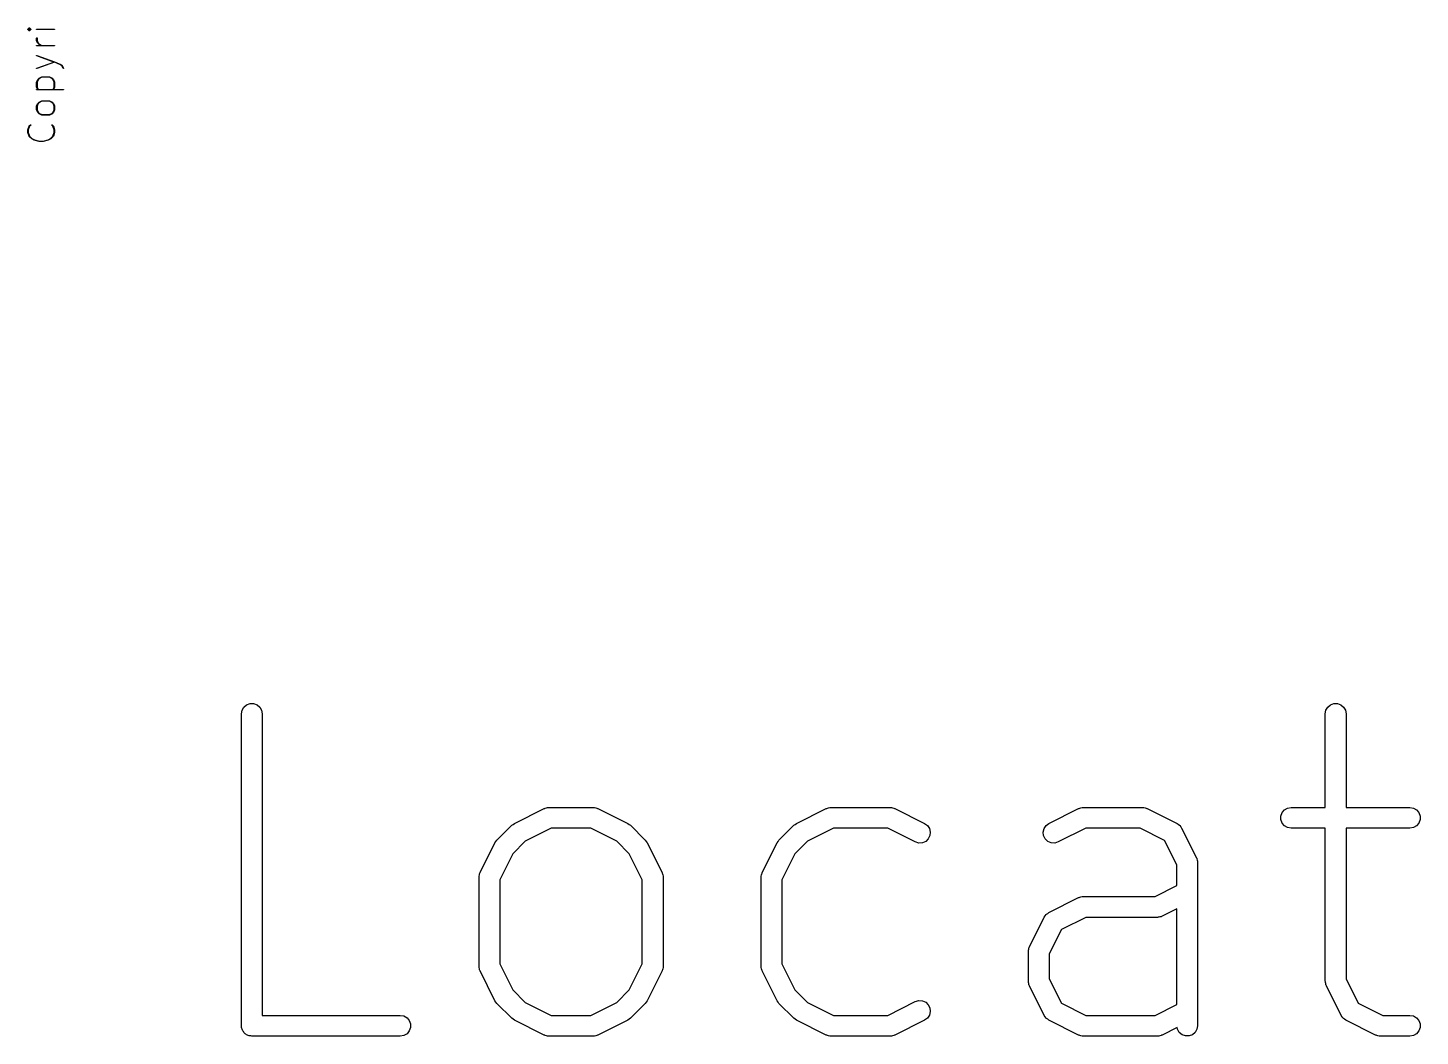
# Model space of a CAD drawing. Extents: x -0.1 to 56.4, y -14.9 to 17.1.
# Drawn here: x 15.43 to 22.13, y -4.93 to -0.08 of the extents above; entities that cross this region are included whole.
import ezdxf

# ---------------------------------------------------------------- set-up
doc = ezdxf.new("R2010")
doc.units = 0
doc.header["$MEASUREMENT"] = 0
doc.layers.add('BLACK', color=7, linetype='CONTINUOUS')

msp = doc.modelspace()

# ---------------------------------------------------------------- linework, layer by layer
at = {"layer": 'Black'}
for p, q in [((15.4295, -0.085791), (15.4296, -0.085753)), ((15.4295, -0.085877), (15.4295, -0.085791)), ((15.4295, -0.085955), (15.4295, -0.085877)), ((15.4295, -0.085998), (15.4295, -0.085955)), ((15.4295, -0.08604), (15.4295, -0.085998)), ((15.4295, -0.086085), (15.4295, -0.08604)), ((15.4295, -0.086127), (15.4295, -0.086085)), ((15.4295, -0.086214), (15.4295, -0.086127)), ((15.4295, -0.086301), (15.4295, -0.086214)), ((15.4295, -0.086343), (15.4295, -0.086301)), ((15.4295, -0.086388), (15.4295, -0.086343)), ((15.4295, -0.08643), (15.4295, -0.086388)), ((15.4295, -0.086473), (15.4295, -0.08643)), ((15.4295, -0.086551), (15.4295, -0.086473)), ((15.4295, -0.086637), (15.4295, -0.086551)), ((15.4296, -0.086675), (15.4295, -0.086637)), ((15.4296, -0.085641), (15.4297, -0.085578)), ((15.4296, -0.085682), (15.4296, -0.085641)), ((15.4296, -0.085714), (15.4296, -0.085682)), ((15.4296, -0.085753), (15.4296, -0.085714)), ((15.4296, -0.086714), (15.4296, -0.086675)), ((15.4296, -0.086746), (15.4296, -0.086714)), ((15.4296, -0.086787), (15.4296, -0.086746)), ((15.4297, -0.08685), (15.4296, -0.086787)), ((15.4297, -0.085507), (15.4358, -0.079459)), ((15.4297, -0.085578), (15.4297, -0.085507)), ((15.4297, -0.086921), (15.4297, -0.08685)), ((15.4358, -0.092969), (15.4297, -0.086921)), ((15.4365, -0.08158), (15.4329, -0.085214)), ((15.4329, -0.085214), (15.4401, -0.085214)), ((15.4329, -0.087214), (15.4365, -0.090848)), ((15.4401, -0.087214), (15.4329, -0.087214)), ((15.4358, -0.079459), (15.4359, -0.07941)), ((15.4359, -0.093018), (15.4358, -0.092969)), ((15.4359, -0.079346), (15.436, -0.079308)), ((15.4359, -0.07941), (15.4359, -0.079346)), ((15.4359, -0.093082), (15.4359, -0.093018)), ((15.436, -0.09312), (15.4359, -0.093082)), ((15.436, -0.079308), (15.4361, -0.07926)), ((15.4361, -0.093168), (15.436, -0.09312)), ((15.4361, -0.07926), (15.4362, -0.079238)), ((15.4362, -0.09319), (15.4361, -0.093168)), ((15.4362, -0.0792), (15.4363, -0.079192)), ((15.4362, -0.079238), (15.4362, -0.0792)), ((15.4362, -0.093228), (15.4362, -0.09319)), ((15.4363, -0.093236), (15.4362, -0.093228)), ((15.4363, -0.079192), (15.4364, -0.07917)), ((15.4364, -0.093258), (15.4363, -0.093236)), ((15.4364, -0.07917), (15.4365, -0.079178)), ((15.4365, -0.09325), (15.4364, -0.093258)), ((15.4365, -0.079178), (15.4366, -0.07917)), ((15.4401, -0.085214), (15.4365, -0.08158)), ((15.4365, -0.090848), (15.4401, -0.087214)), ((15.4366, -0.093258), (15.4365, -0.09325)), ((15.4366, -0.07917), (15.4367, -0.079192)), ((15.4367, -0.093236), (15.4366, -0.093258)), ((15.4367, -0.079192), (15.4368, -0.0792)), ((15.4368, -0.093228), (15.4367, -0.093236)), ((15.4368, -0.0792), (15.4368, -0.079236)), ((15.4368, -0.079236), (15.4369, -0.079259)), ((15.4369, -0.093169), (15.4368, -0.093192)), ((15.4368, -0.093192), (15.4368, -0.093228)), ((15.4369, -0.079259), (15.437, -0.079312)), ((15.437, -0.093116), (15.4369, -0.093169)), ((15.437, -0.079312), (15.4371, -0.079347)), ((15.4371, -0.093081), (15.437, -0.093116)), ((15.4371, -0.079347), (15.4371, -0.079407)), ((15.4371, -0.079407), (15.4372, -0.079459)), ((15.4372, -0.092969), (15.4371, -0.093021)), ((15.4371, -0.093021), (15.4371, -0.093081)), ((15.4372, -0.079459), (15.4433, -0.085507)), ((15.4433, -0.086921), (15.4372, -0.092969)), ((15.4433, -0.085507), (15.4433, -0.085581)), ((15.4433, -0.085581), (15.4434, -0.085641)), ((15.4434, -0.086787), (15.4433, -0.086847)), ((15.4433, -0.086847), (15.4433, -0.086921)), ((15.4434, -0.085641), (15.4434, -0.085679)), ((15.4434, -0.085679), (15.4434, -0.085714)), ((15.4434, -0.085714), (15.4434, -0.085756)), ((15.4434, -0.085756), (15.4435, -0.085791)), ((15.4435, -0.086637), (15.4434, -0.086672)), ((15.4434, -0.086672), (15.4434, -0.086714)), ((15.4434, -0.086714), (15.4434, -0.086749)), ((15.4434, -0.086749), (15.4434, -0.086787)), ((15.4435, -0.085791), (15.4435, -0.085875)), ((15.4435, -0.085875), (15.4435, -0.085955)), ((15.4435, -0.085955), (15.4435, -0.085998)), ((15.4435, -0.085998), (15.4435, -0.08604)), ((15.4435, -0.08604), (15.4435, -0.086086)), ((15.4435, -0.086086), (15.4435, -0.086127)), ((15.4435, -0.086127), (15.4435, -0.086214)), ((15.4435, -0.086214), (15.4435, -0.086301)), ((15.4435, -0.086301), (15.4435, -0.086342)), ((15.4435, -0.086342), (15.4435, -0.086388)), ((15.4435, -0.086388), (15.4435, -0.08643)), ((15.4435, -0.08643), (15.4435, -0.086473)), ((15.4435, -0.086473), (15.4435, -0.086553)), ((15.4435, -0.086553), (15.4435, -0.086637)), ((15.4718, -0.08604), (15.4719, -0.085714)), ((15.4718, -0.086388), (15.4718, -0.08604)), ((15.4719, -0.086714), (15.4718, -0.086388)), ((15.4718, -0.128205), (15.472, -0.127904)), ((15.4718, -0.128547), (15.4718, -0.128205)), ((15.4718, -0.140642), (15.4718, -0.128547)), ((15.4719, -0.085714), (15.4721, -0.085448)), ((15.4721, -0.08698), (15.4719, -0.086714)), ((15.472, -0.127904), (15.4723, -0.127681)), ((15.4721, -0.085448), (15.4724, -0.085274)), ((15.4724, -0.087154), (15.4721, -0.08698)), ((15.4723, -0.127681), (15.4726, -0.127562)), ((15.4724, -0.085274), (15.4728, -0.085214)), ((15.4728, -0.087214), (15.4724, -0.087154)), ((15.4726, -0.127562), (15.473, -0.127562)), ((15.4728, -0.085214), (15.5575, -0.085214)), ((15.5575, -0.087214), (15.4728, -0.087214)), ((15.473, -0.127562), (15.4733, -0.127681)), ((15.4733, -0.127681), (15.4736, -0.127904)), ((15.4736, -0.127904), (15.4737, -0.128205)), ((15.4737, -0.128205), (15.4738, -0.128547)), ((15.4738, -0.128547), (15.4738, -0.140407)), ((15.5575, -0.085214), (15.5578, -0.085274)), ((15.5578, -0.087154), (15.5575, -0.087214)), ((15.5578, -0.085274), (15.5581, -0.085448)), ((15.5581, -0.08698), (15.5578, -0.087154)), ((15.5581, -0.085448), (15.5583, -0.085714)), ((15.5583, -0.086714), (15.5581, -0.08698)), ((15.5583, -0.085714), (15.5584, -0.08604)), ((15.5584, -0.086388), (15.5583, -0.086714)), ((15.5584, -0.08604), (15.5584, -0.086388)), ((15.4718, -0.140697), (15.4718, -0.140642)), ((15.4718, -0.140756), (15.4718, -0.140697)), ((15.4718, -0.140868), (15.4718, -0.140756)), ((15.4718, -0.140984), (15.4718, -0.140868)), ((15.4719, -0.141036), (15.4718, -0.140984)), ((15.4718, -0.164659), (15.4719, -0.164333)), ((15.4718, -0.165007), (15.4718, -0.164659)), ((15.4719, -0.165333), (15.4718, -0.165007)), ((15.4719, -0.141089), (15.4719, -0.141036)), ((15.4779, -0.153185), (15.4719, -0.141089)), ((15.4719, -0.164333), (15.4721, -0.164067)), ((15.4721, -0.165599), (15.4719, -0.165333)), ((15.4721, -0.164067), (15.4724, -0.163893)), ((15.4724, -0.165773), (15.4721, -0.165599)), ((15.4724, -0.163893), (15.4728, -0.163833)), ((15.4728, -0.165833), (15.4724, -0.165773)), ((15.4728, -0.163833), (15.4927, -0.163833)), ((15.5575, -0.165833), (15.4728, -0.165833)), ((15.4738, -0.140407), (15.4797, -0.152145)), ((15.478, -0.153326), (15.4779, -0.153185)), ((15.4781, -0.153445), (15.478, -0.153326)), ((15.4842, -0.159492), (15.4781, -0.153445)), ((15.4797, -0.152145), (15.4855, -0.157964)), ((15.4843, -0.159585), (15.4842, -0.159492)), ((15.4844, -0.159679), (15.4843, -0.159585)), ((15.4927, -0.163833), (15.4844, -0.159679)), ((15.4855, -0.157964), (15.4972, -0.163833)), ((15.4972, -0.163833), (15.5575, -0.163833)), ((15.5575, -0.163833), (15.5578, -0.163893)), ((15.5578, -0.165773), (15.5575, -0.165833)), ((15.5578, -0.163893), (15.5581, -0.164067)), ((15.5581, -0.165599), (15.5578, -0.165773)), ((15.5581, -0.164067), (15.5583, -0.164333)), ((15.5583, -0.165333), (15.5581, -0.165599)), ((15.5583, -0.164333), (15.5584, -0.164659)), ((15.5584, -0.165007), (15.5583, -0.165333)), ((15.5584, -0.164659), (15.5584, -0.165007)), ((15.4718, -0.213047), (15.4719, -0.212719)), ((15.4718, -0.213394), (15.4718, -0.213047)), ((15.4719, -0.213719), (15.4718, -0.213394)), ((15.4719, -0.212719), (15.4721, -0.212452)), ((15.4721, -0.213984), (15.4719, -0.213719)), ((15.4721, -0.212452), (15.4724, -0.212276)), ((15.4724, -0.214156), (15.4721, -0.213984)), ((15.4724, -0.212276), (15.4728, -0.212214)), ((15.5545, -0.243452), (15.4724, -0.214156)), ((15.4724, -0.272748), (15.5545, -0.243452)), ((15.4728, -0.212214), (15.4731, -0.212272)), ((15.4731, -0.212272), (15.5578, -0.24251)), ((15.5574, -0.244521), (15.4731, -0.274632)), ((15.5871, -0.256399), (15.5574, -0.244521)), ((15.5578, -0.24251), (15.5578, -0.242513)), ((15.5578, -0.242513), (15.5578, -0.242514)), ((15.5578, -0.242514), (15.5578, -0.242522)), ((15.5578, -0.242522), (15.5578, -0.242524)), ((15.5578, -0.242524), (15.5881, -0.254618)), ((15.5929, -0.262188), (15.5871, -0.256399)), ((15.5881, -0.254618), (15.5881, -0.254632)), ((15.5881, -0.254632), (15.5881, -0.25464)), ((15.5881, -0.25464), (15.5882, -0.254726)), ((15.5882, -0.254726), (15.5884, -0.254801)), ((15.5884, -0.254801), (15.5884, -0.254824)), ((15.5884, -0.254824), (15.5884, -0.25484)), ((15.5884, -0.25484), (15.5944, -0.260888)), ((15.5989, -0.274137), (15.5929, -0.262188)), ((15.5944, -0.260888), (15.5945, -0.26102)), ((15.5945, -0.26102), (15.5946, -0.261148)), ((15.5946, -0.261148), (15.6007, -0.273243)), ((15.4718, -0.27351), (15.4719, -0.273185)), ((15.4718, -0.273857), (15.4718, -0.27351)), ((15.4719, -0.274185), (15.4718, -0.273857)), ((15.4719, -0.273185), (15.4721, -0.27292)), ((15.4721, -0.274452), (15.4719, -0.274185)), ((15.4719, -0.339767), (15.4779, -0.327672)), ((15.4721, -0.27292), (15.4724, -0.272748)), ((15.4724, -0.274628), (15.4721, -0.274452)), ((15.4728, -0.27469), (15.4724, -0.274628)), ((15.4731, -0.274632), (15.4728, -0.27469)), ((15.4797, -0.328711), (15.4738, -0.340449)), ((15.4779, -0.327672), (15.478, -0.327542)), ((15.478, -0.327542), (15.4781, -0.327412)), ((15.4781, -0.327412), (15.4842, -0.321364)), ((15.4855, -0.322892), (15.4797, -0.328711)), ((15.4842, -0.321364), (15.4843, -0.321271)), ((15.4843, -0.321271), (15.4844, -0.321177)), ((15.4844, -0.321177), (15.4965, -0.31513)), ((15.4972, -0.317024), (15.4855, -0.322892)), ((15.4965, -0.31513), (15.4966, -0.315113)), ((15.4966, -0.315084), (15.4967, -0.315064)), ((15.4966, -0.315113), (15.4966, -0.315084)), ((15.4967, -0.315064), (15.4969, -0.31503)), ((15.4969, -0.315034), (15.497, -0.315024)), ((15.4969, -0.31503), (15.4969, -0.315034)), ((15.497, -0.315024), (15.5333, -0.315024)), ((15.533, -0.317024), (15.4972, -0.317024)), ((15.5448, -0.322893), (15.533, -0.317024)), ((15.5333, -0.315024), (15.5333, -0.315034)), ((15.5333, -0.315034), (15.5334, -0.31503)), ((15.5334, -0.31503), (15.5335, -0.315064)), ((15.5335, -0.315064), (15.5336, -0.315084)), ((15.5336, -0.315084), (15.5337, -0.315114)), ((15.5337, -0.315114), (15.5337, -0.31513)), ((15.5337, -0.31513), (15.5458, -0.321176)), ((15.5506, -0.328712), (15.5448, -0.322893)), ((15.5458, -0.321176), (15.5459, -0.321272)), ((15.5459, -0.321272), (15.5461, -0.321364)), ((15.5461, -0.321364), (15.5521, -0.327412)), ((15.5565, -0.340451), (15.5506, -0.328712)), ((15.5521, -0.327412), (15.5522, -0.327544)), ((15.5522, -0.327544), (15.5523, -0.327672)), ((15.5523, -0.327672), (15.5583, -0.339766)), ((15.5991, -0.274416), (15.5989, -0.274137)), ((15.5994, -0.274608), (15.5991, -0.274416)), ((15.5997, -0.274688), (15.5994, -0.274608)), ((15.6001, -0.274649), (15.5997, -0.274688)), ((15.6004, -0.274493), (15.6001, -0.274649)), ((15.6006, -0.274241), (15.6004, -0.274493)), ((15.6008, -0.273923), (15.6006, -0.274241)), ((15.6007, -0.273243), (15.6008, -0.273576)), ((15.6008, -0.273576), (15.6008, -0.273923)), ((15.4718, -0.339872), (15.4719, -0.33982)), ((15.4718, -0.339988), (15.4718, -0.339872)), ((15.4718, -0.3401), (15.4718, -0.339988)), ((15.4718, -0.340159), (15.4718, -0.3401)), ((15.4718, -0.340214), (15.4718, -0.340159)), ((15.4718, -0.364405), (15.4718, -0.340214)), ((15.4718, -0.36446), (15.4718, -0.364405)), ((15.4718, -0.364519), (15.4718, -0.36446)), ((15.4718, -0.364631), (15.4718, -0.364519)), ((15.4718, -0.364747), (15.4718, -0.364631)), ((15.4719, -0.364799), (15.4718, -0.364747)), ((15.4718, -0.376326), (15.4719, -0.376)), ((15.4718, -0.376674), (15.4718, -0.376326)), ((15.4719, -0.377), (15.4718, -0.376674)), ((15.4719, -0.33982), (15.4719, -0.339767)), ((15.4719, -0.364852), (15.4719, -0.364799)), ((15.4772, -0.3755), (15.4719, -0.364852)), ((15.4719, -0.376), (15.4721, -0.375734)), ((15.4721, -0.377266), (15.4719, -0.377)), ((15.4721, -0.375734), (15.4724, -0.37556)), ((15.4724, -0.37744), (15.4721, -0.377266)), ((15.4724, -0.37556), (15.4728, -0.3755)), ((15.4728, -0.3775), (15.4724, -0.37744)), ((15.4728, -0.3755), (15.4772, -0.3755)), ((15.5998, -0.3775), (15.4728, -0.3775)), ((15.4738, -0.340449), (15.4738, -0.36417)), ((15.4738, -0.36417), (15.4795, -0.3755)), ((15.4795, -0.3755), (15.5508, -0.3755)), ((15.5508, -0.3755), (15.5565, -0.364168)), ((15.5583, -0.364853), (15.553, -0.3755)), ((15.553, -0.3755), (15.5998, -0.3755)), ((15.5565, -0.364168), (15.5565, -0.340451)), ((15.5583, -0.339766), (15.5584, -0.339821)), ((15.5584, -0.364798), (15.5583, -0.364853)), ((15.5584, -0.339821), (15.5584, -0.339872)), ((15.5584, -0.339872), (15.5584, -0.339985)), ((15.5584, -0.339985), (15.5584, -0.340099)), ((15.5584, -0.340099), (15.5584, -0.340159)), ((15.5584, -0.340159), (15.5585, -0.340214)), ((15.5585, -0.364405), (15.5584, -0.36446)), ((15.5584, -0.36446), (15.5584, -0.36452)), ((15.5584, -0.36452), (15.5584, -0.364634)), ((15.5584, -0.364634), (15.5584, -0.364747)), ((15.5584, -0.364747), (15.5584, -0.364798)), ((15.5585, -0.340214), (15.5585, -0.364405)), ((15.5998, -0.3755), (15.6001, -0.37556)), ((15.6001, -0.37744), (15.5998, -0.3775)), ((15.6001, -0.37556), (15.6004, -0.375734)), ((15.6004, -0.377266), (15.6001, -0.37744)), ((15.6004, -0.375734), (15.6007, -0.376)), ((15.6007, -0.377), (15.6004, -0.377266)), ((15.6007, -0.376), (15.6008, -0.376326)), ((15.6008, -0.376674), (15.6007, -0.377)), ((15.6008, -0.376326), (15.6008, -0.376674)), ((15.4718, -0.454777), (15.4719, -0.454725)), ((15.4718, -0.454893), (15.4718, -0.454777)), ((15.4718, -0.455005), (15.4718, -0.454893)), ((15.4718, -0.455064), (15.4718, -0.455005)), ((15.4718, -0.455119), (15.4718, -0.455064)), ((15.4718, -0.473262), (15.4718, -0.455119)), ((15.4719, -0.454672), (15.4779, -0.442577)), ((15.4719, -0.454725), (15.4719, -0.454672)), ((15.4797, -0.443616), (15.4738, -0.455354)), ((15.4738, -0.455354), (15.4738, -0.473027)), ((15.4779, -0.442577), (15.478, -0.442447)), ((15.478, -0.442447), (15.4781, -0.442317)), ((15.4781, -0.442317), (15.4842, -0.436269)), ((15.4855, -0.437797), (15.4797, -0.443616)), ((15.4842, -0.436269), (15.4843, -0.436176)), ((15.4843, -0.436176), (15.4844, -0.436082)), ((15.4844, -0.436082), (15.4965, -0.430035)), ((15.4972, -0.431929), (15.4855, -0.437797)), ((15.4965, -0.430035), (15.4966, -0.430018)), ((15.4966, -0.429989), (15.4967, -0.429969)), ((15.4966, -0.430018), (15.4966, -0.429989)), ((15.4967, -0.429969), (15.4969, -0.429935)), ((15.4969, -0.429939), (15.497, -0.429929)), ((15.4969, -0.429935), (15.4969, -0.429939)), ((15.497, -0.429929), (15.5333, -0.429929)), ((15.533, -0.431929), (15.4972, -0.431929)), ((15.5448, -0.437798), (15.533, -0.431929)), ((15.5333, -0.429929), (15.5333, -0.429939)), ((15.5333, -0.429939), (15.5334, -0.429935)), ((15.5334, -0.429935), (15.5335, -0.429969)), ((15.5335, -0.429969), (15.5336, -0.429989)), ((15.5336, -0.429989), (15.5337, -0.430019)), ((15.5337, -0.430019), (15.5337, -0.430035)), ((15.5337, -0.430035), (15.5458, -0.436081)), ((15.5506, -0.443617), (15.5448, -0.437798)), ((15.5458, -0.436081), (15.5459, -0.436177)), ((15.5459, -0.436177), (15.5461, -0.436269)), ((15.5461, -0.436269), (15.5521, -0.442317)), ((15.5565, -0.455356), (15.5506, -0.443617)), ((15.5521, -0.442317), (15.5522, -0.442449)), ((15.5522, -0.442449), (15.5523, -0.442577)), ((15.5523, -0.442577), (15.5583, -0.454671)), ((15.5565, -0.473025), (15.5565, -0.455356)), ((15.5583, -0.454671), (15.5584, -0.454726)), ((15.5584, -0.454726), (15.5584, -0.454777)), ((15.5584, -0.454777), (15.5584, -0.45489)), ((15.5584, -0.45489), (15.5584, -0.455004)), ((15.5584, -0.455004), (15.5584, -0.455064)), ((15.5584, -0.455064), (15.5585, -0.455119)), ((15.5585, -0.455119), (15.5585, -0.473262)), ((15.4718, -0.473317), (15.4718, -0.473262)), ((15.4718, -0.473376), (15.4718, -0.473317)), ((15.4718, -0.473488), (15.4718, -0.473376)), ((15.4718, -0.473604), (15.4718, -0.473488)), ((15.4719, -0.473656), (15.4718, -0.473604)), ((15.4719, -0.473709), (15.4719, -0.473656)), ((15.4779, -0.485804), (15.4719, -0.473709)), ((15.4738, -0.473027), (15.4797, -0.484765)), ((15.478, -0.485934), (15.4779, -0.485804)), ((15.4781, -0.486064), (15.478, -0.485934)), ((15.4842, -0.492112), (15.4781, -0.486064)), ((15.4797, -0.484765), (15.4855, -0.490584)), ((15.4843, -0.492205), (15.4842, -0.492112)), ((15.4844, -0.492299), (15.4843, -0.492205)), ((15.4965, -0.498347), (15.4844, -0.492299)), ((15.4855, -0.490584), (15.4972, -0.496453)), ((15.4966, -0.498363), (15.4965, -0.498347)), ((15.4966, -0.498393), (15.4966, -0.498363)), ((15.4967, -0.498413), (15.4966, -0.498393)), ((15.4969, -0.498447), (15.4967, -0.498413)), ((15.497, -0.498453), (15.4969, -0.498443)), ((15.4969, -0.498443), (15.4969, -0.498447)), ((15.5333, -0.498453), (15.497, -0.498453)), ((15.4972, -0.496453), (15.533, -0.496453)), ((15.533, -0.496453), (15.5448, -0.490584)), ((15.5334, -0.498447), (15.5333, -0.498443)), ((15.5333, -0.498443), (15.5333, -0.498453)), ((15.5335, -0.498413), (15.5334, -0.498447)), ((15.5336, -0.498393), (15.5335, -0.498413)), ((15.5337, -0.498363), (15.5336, -0.498393)), ((15.5458, -0.492313), (15.5337, -0.498347)), ((15.5337, -0.498347), (15.5337, -0.498363)), ((15.5448, -0.490584), (15.5506, -0.484764)), ((15.5459, -0.492215), (15.5458, -0.492299)), ((15.5458, -0.492299), (15.5458, -0.492309)), ((15.5458, -0.492309), (15.5458, -0.492312)), ((15.5458, -0.492312), (15.5458, -0.492313)), ((15.5461, -0.492112), (15.5459, -0.492215)), ((15.5521, -0.486064), (15.5461, -0.492112)), ((15.5506, -0.484764), (15.5565, -0.473025)), ((15.5522, -0.485932), (15.5521, -0.486064)), ((15.5523, -0.485804), (15.5522, -0.485932)), ((15.5583, -0.47371), (15.5523, -0.485804)), ((15.5584, -0.473655), (15.5583, -0.47371)), ((15.5585, -0.473262), (15.5584, -0.473317)), ((15.5584, -0.473317), (15.5584, -0.473377)), ((15.5584, -0.473377), (15.5584, -0.473491)), ((15.5584, -0.473491), (15.5584, -0.473604)), ((15.5584, -0.473604), (15.5584, -0.473655)), ((15.4295, -0.569708), (15.4356, -0.551564)), ((15.4295, -0.569874), (15.4295, -0.569708)), ((15.4295, -0.570024), (15.4295, -0.569874)), ((15.4295, -0.582119), (15.4295, -0.570024)), ((15.4295, -0.582269), (15.4295, -0.582119)), ((15.4295, -0.582435), (15.4295, -0.582269)), ((15.4356, -0.600579), (15.4295, -0.582435)), ((15.4374, -0.552421), (15.4315, -0.570187)), ((15.4315, -0.570187), (15.4315, -0.581956)), ((15.4315, -0.581956), (15.4374, -0.599722)), ((15.4356, -0.551458), (15.4357, -0.55136)), ((15.4356, -0.551514), (15.4356, -0.551458)), ((15.4356, -0.551564), (15.4356, -0.551514)), ((15.4356, -0.600629), (15.4356, -0.600579)), ((15.4356, -0.600685), (15.4356, -0.600629)), ((15.4357, -0.600783), (15.4356, -0.600685)), ((15.4357, -0.551259), (15.4358, -0.551221)), ((15.4357, -0.55136), (15.4357, -0.551259)), ((15.4357, -0.600884), (15.4357, -0.600783)), ((15.4358, -0.600922), (15.4357, -0.600884)), ((15.4358, -0.551174), (15.4418, -0.545126)), ((15.4358, -0.551221), (15.4358, -0.551174)), ((15.4358, -0.600969), (15.4358, -0.600922)), ((15.4479, -0.613064), (15.4358, -0.600969)), ((15.4433, -0.54654), (15.4374, -0.552421)), ((15.4374, -0.599722), (15.4492, -0.611536)), ((15.4418, -0.545126), (15.4421, -0.544927)), ((15.4421, -0.544927), (15.4425, -0.544837)), ((15.4425, -0.544837), (15.4428, -0.544867)), ((15.4428, -0.544867), (15.4431, -0.545014)), ((15.4431, -0.545014), (15.4434, -0.54526)), ((15.4435, -0.546256), (15.4433, -0.54654)), ((15.4434, -0.54526), (15.4435, -0.545574)), ((15.4435, -0.545574), (15.4435, -0.54592)), ((15.4435, -0.54592), (15.4435, -0.546256)), ((15.5387, -0.611534), (15.5505, -0.599723)), ((15.5521, -0.600969), (15.54, -0.613042)), ((15.5444, -0.545574), (15.5445, -0.54526)), ((15.5444, -0.54592), (15.5444, -0.545574)), ((15.5444, -0.546256), (15.5444, -0.54592)), ((15.5446, -0.54654), (15.5444, -0.546256)), ((15.5445, -0.54526), (15.5448, -0.545013)), ((15.5505, -0.55242), (15.5446, -0.54654)), ((15.5448, -0.545013), (15.5451, -0.544867)), ((15.5451, -0.544867), (15.5454, -0.544837)), ((15.5454, -0.544837), (15.5458, -0.544926)), ((15.5458, -0.544926), (15.5461, -0.545126)), ((15.5461, -0.545126), (15.5521, -0.551174)), ((15.5565, -0.570187), (15.5505, -0.55242)), ((15.5505, -0.599723), (15.5565, -0.581956)), ((15.5521, -0.551174), (15.5521, -0.551219)), ((15.5521, -0.551219), (15.5522, -0.551259)), ((15.5522, -0.600884), (15.5521, -0.600924)), ((15.5521, -0.600924), (15.5521, -0.600969)), ((15.5522, -0.551259), (15.5522, -0.551367)), ((15.5522, -0.551367), (15.5523, -0.551458)), ((15.5523, -0.600685), (15.5522, -0.60078)), ((15.5522, -0.60078), (15.5522, -0.600884)), ((15.5523, -0.551458), (15.5523, -0.551512)), ((15.5523, -0.551512), (15.5524, -0.551565)), ((15.5524, -0.600578), (15.5523, -0.600628)), ((15.5523, -0.600628), (15.5523, -0.600685)), ((15.5524, -0.551565), (15.5584, -0.569708)), ((15.5584, -0.582435), (15.5524, -0.600578)), ((15.5565, -0.581956), (15.5565, -0.570187)), ((15.5584, -0.569708), (15.5584, -0.569874)), ((15.5584, -0.569874), (15.5585, -0.570024)), ((15.5585, -0.582119), (15.5584, -0.582269)), ((15.5584, -0.582269), (15.5584, -0.582435)), ((15.5585, -0.570024), (15.5585, -0.582119)), ((15.448, -0.613167), (15.4479, -0.613064)), ((15.4481, -0.613251), (15.448, -0.613167)), ((15.4482, -0.613261), (15.4481, -0.613251)), ((15.4482, -0.613264), (15.4482, -0.613261)), ((15.4482, -0.613265), (15.4482, -0.613264)), ((15.4602, -0.619299), (15.4482, -0.613265)), ((15.4492, -0.611536), (15.461, -0.617461)), ((15.4603, -0.61933), (15.4602, -0.619299)), ((15.4604, -0.619375), (15.4603, -0.61933)), ((15.4846, -0.625423), (15.4604, -0.619375)), ((15.461, -0.617461), (15.485, -0.623453)), ((15.4848, -0.625432), (15.4846, -0.625423)), ((15.4849, -0.625453), (15.4848, -0.625432)), ((15.503, -0.625453), (15.4849, -0.625453)), ((15.485, -0.623453), (15.5029, -0.623453)), ((15.5029, -0.623453), (15.5269, -0.617462)), ((15.5031, -0.625432), (15.503, -0.625453)), ((15.5033, -0.625423), (15.5031, -0.625432)), ((15.5275, -0.619375), (15.5033, -0.625423)), ((15.5269, -0.617462), (15.5387, -0.611534)), ((15.5276, -0.61933), (15.5275, -0.619375)), ((15.5277, -0.619299), (15.5276, -0.61933)), ((15.5397, -0.613265), (15.5277, -0.619299)), ((15.5398, -0.613251), (15.5397, -0.613261)), ((15.5397, -0.613261), (15.5397, -0.613264)), ((15.5397, -0.613264), (15.5397, -0.613265)), ((15.5399, -0.61316), (15.5398, -0.613251)), ((15.54, -0.613064), (15.5399, -0.61316)), ((15.54, -0.613042), (15.54, -0.613045)), ((15.54, -0.613045), (15.54, -0.613048)), ((15.54, -0.613048), (15.54, -0.613064)), ((16.4602, -3.36147), (16.4688, -3.34643)), ((16.4688, -3.34643), (16.4821, -3.33527)), ((16.4821, -3.33527), (16.4985, -3.32933)), ((16.4985, -3.32933), (16.5158, -3.32933)), ((16.5158, -3.32933), (16.5321, -3.33527)), ((16.5321, -3.33527), (16.5454, -3.34643)), ((16.5454, -3.34643), (16.5541, -3.36147)), ((21.6744, -3.36147), (21.6831, -3.34643)), ((21.6831, -3.34643), (21.6964, -3.33527)), ((21.6964, -3.33527), (21.7127, -3.32933)), ((21.7127, -3.32933), (21.7301, -3.32933)), ((21.7301, -3.32933), (21.7464, -3.33527)), ((21.7464, -3.33527), (21.7597, -3.34643)), ((21.7597, -3.34643), (21.7684, -3.36147)), ((16.4571, -3.37857), (16.4602, -3.36147)), ((16.4571, -4.87857), (16.4571, -3.37857)), ((16.5541, -3.36147), (16.5571, -3.37857)), ((16.5571, -3.37857), (16.5571, -4.82857)), ((21.6714, -3.37857), (21.6744, -3.36147)), ((21.6714, -3.82857), (21.6714, -3.37857)), ((21.7684, -3.36147), (21.7714, -3.37857)), ((21.7714, -3.37857), (21.7714, -3.82857)), ((17.7705, -3.90528), (17.9134, -3.83385)), ((17.9134, -3.83385), (17.9161, -3.83303)), ((17.9161, -3.83303), (17.9186, -3.83159)), ((17.9186, -3.83159), (17.9244, -3.83057)), ((17.9244, -3.83057), (17.93, -3.8289)), ((17.93, -3.8289), (17.9329, -3.82907)), ((17.9329, -3.82907), (17.9357, -3.82857)), ((17.9357, -3.82857), (18.15, -3.82857)), ((18.15, -3.82857), (18.1528, -3.82907)), ((18.1528, -3.82907), (18.1557, -3.8289)), ((18.1557, -3.8289), (18.1613, -3.83057)), ((18.1613, -3.83057), (18.1671, -3.83159)), ((18.1671, -3.83159), (18.1696, -3.83303)), ((18.1696, -3.83303), (18.1724, -3.83385)), ((18.1724, -3.83385), (18.3152, -3.90528)), ((19.1276, -3.90528), (19.2705, -3.83385)), ((19.2705, -3.83385), (19.2733, -3.83303)), ((19.2733, -3.83303), (19.2758, -3.83159)), ((19.2758, -3.83159), (19.2815, -3.83057)), ((19.2815, -3.83057), (19.2871, -3.8289)), ((19.2871, -3.8289), (19.29, -3.82907)), ((19.29, -3.82907), (19.2929, -3.82857)), ((19.2929, -3.82857), (19.5786, -3.82857)), ((19.5786, -3.82857), (19.5814, -3.82907)), ((19.5814, -3.82907), (19.5843, -3.8289)), ((19.5843, -3.8289), (19.5899, -3.83057)), ((19.5899, -3.83057), (19.5957, -3.83159)), ((19.5957, -3.83159), (19.5982, -3.83303)), ((19.5982, -3.83303), (19.6009, -3.83385)), ((19.6009, -3.83385), (19.7438, -3.90528)), ((20.3419, -3.90528), (20.4848, -3.83385)), ((20.4848, -3.83385), (20.4875, -3.83303)), ((20.4875, -3.83303), (20.49, -3.83159)), ((20.49, -3.83159), (20.4958, -3.83057)), ((20.4958, -3.83057), (20.5014, -3.8289)), ((20.5014, -3.8289), (20.5043, -3.82907)), ((20.5043, -3.82907), (20.5071, -3.82857)), ((20.5071, -3.82857), (20.7929, -3.82857)), ((20.7929, -3.82857), (20.7957, -3.82907)), ((20.7957, -3.82907), (20.7986, -3.8289)), ((20.7986, -3.8289), (20.8042, -3.83057)), ((20.8042, -3.83057), (20.81, -3.83159)), ((20.81, -3.83159), (20.8125, -3.83303)), ((20.8125, -3.83303), (20.8152, -3.83385)), ((20.8152, -3.83385), (20.9581, -3.90528)), ((21.4579, -3.86989), (21.4638, -3.85357)), ((21.4579, -3.88725), (21.4579, -3.86989)), ((21.4638, -3.85357), (21.475, -3.84027)), ((21.475, -3.84027), (21.49, -3.83159)), ((21.49, -3.83159), (21.5071, -3.82857)), ((21.5071, -3.82857), (21.6714, -3.82857)), ((21.7714, -3.82857), (22.0786, -3.82857)), ((22.0786, -3.82857), (22.0957, -3.83159)), ((22.0957, -3.83159), (22.1107, -3.84027)), ((22.1107, -3.84027), (22.1219, -3.85357)), ((22.1219, -3.85357), (22.1278, -3.86989)), ((22.1278, -3.86989), (22.1278, -3.88725)), ((17.6861, -3.98607), (17.7575, -3.91464)), ((17.7575, -3.91464), (17.7641, -3.91005)), ((17.7641, -3.91005), (17.7705, -3.90528)), ((17.9475, -3.92857), (17.8225, -3.99109)), ((18.1382, -3.92857), (17.9475, -3.92857)), ((18.2632, -3.99109), (18.1382, -3.92857)), ((18.3152, -3.90528), (18.3217, -3.91005)), ((18.3217, -3.91005), (18.3282, -3.91464)), ((18.3282, -3.91464), (18.3996, -3.98607)), ((19.0432, -3.98607), (19.1146, -3.91464)), ((19.1146, -3.91464), (19.1212, -3.91005)), ((19.1212, -3.91005), (19.1276, -3.90528)), ((19.3047, -3.92857), (19.1796, -3.99109)), ((19.5668, -3.92857), (19.3047, -3.92857)), ((19.6991, -3.99472), (19.5668, -3.92857)), ((19.7438, -3.90528), (19.7577, -3.91562)), ((19.7577, -3.91562), (19.7673, -3.93011)), ((19.7673, -3.93011), (19.7713, -3.947)), ((19.7713, -3.947), (19.7694, -3.96425)), ((20.3144, -3.947), (20.3184, -3.93011)), ((20.3164, -3.96426), (20.3144, -3.947)), ((20.3184, -3.93011), (20.328, -3.91562)), ((20.328, -3.91562), (20.3419, -3.90528)), ((20.5189, -3.92857), (20.3866, -3.99472)), ((20.7811, -3.92857), (20.5189, -3.92857)), ((20.8984, -3.98727), (20.7811, -3.92857)), ((20.9581, -3.90528), (20.964, -3.90965)), ((20.964, -3.90965), (20.9701, -3.91369)), ((20.9701, -3.91369), (20.9709, -3.9148)), ((20.9709, -3.9148), (20.972, -3.91562)), ((20.972, -3.91562), (20.9761, -3.92174)), ((20.9761, -3.92174), (20.9804, -3.92764)), ((20.9804, -3.92764), (21.0519, -4.0705)), ((21.4638, -3.90357), (21.4579, -3.88725)), ((21.475, -3.91687), (21.4638, -3.90357)), ((21.49, -3.92556), (21.475, -3.91687)), ((21.5071, -3.92857), (21.49, -3.92556)), ((21.6714, -3.92857), (21.5071, -3.92857)), ((21.6714, -4.66429), (21.6714, -3.92857)), ((22.0786, -3.92857), (21.7714, -3.92857)), ((21.7714, -3.92857), (21.7714, -4.65248)), ((22.0957, -3.92556), (22.0786, -3.92857)), ((22.1107, -3.91687), (22.0957, -3.92556)), ((22.1219, -3.90357), (22.1107, -3.91687)), ((22.1278, -3.88725), (22.1219, -3.90357)), ((17.6053, -4.14192), (17.6767, -3.99907)), ((17.6767, -3.99907), (17.6815, -3.99264)), ((17.6815, -3.99264), (17.6861, -3.98607)), ((17.8225, -3.99109), (17.7625, -4.05105)), ((18.3232, -4.05105), (18.2632, -3.99109)), ((18.3996, -3.98607), (18.4042, -3.99263)), ((18.4042, -3.99263), (18.409, -3.99907)), ((18.409, -3.99907), (18.4804, -4.14192)), ((18.9624, -4.14192), (19.0338, -3.99907)), ((19.0338, -3.99907), (19.0386, -3.99264)), ((19.0386, -3.99264), (19.0432, -3.98607)), ((19.1796, -3.99109), (19.1197, -4.05105)), ((19.7157, -3.99967), (19.6991, -3.99472)), ((19.733, -3.99863), (19.7157, -3.99967)), ((19.749, -3.99172), (19.733, -3.99863)), ((19.7616, -3.97979), (19.749, -3.99172)), ((19.7694, -3.96425), (19.7616, -3.97979)), ((20.3241, -3.97979), (20.3164, -3.96426)), ((20.3367, -3.99173), (20.3241, -3.97979)), ((20.3527, -3.99863), (20.3367, -3.99173)), ((20.37, -3.99967), (20.3527, -3.99863)), ((20.3866, -3.99472), (20.37, -3.99967)), ((20.9571, -4.10466), (20.8984, -3.98727)), ((17.7625, -4.05105), (17.7, -4.17609)), ((18.3857, -4.17609), (18.3232, -4.05105)), ((19.1197, -4.05105), (19.0571, -4.17609)), ((21.0519, -4.0705), (21.0527, -4.07326)), ((21.0527, -4.07326), (21.0541, -4.07576)), ((21.0541, -4.07576), (21.0551, -4.08153)), ((21.0551, -4.08153), (21.0568, -4.08714)), ((17.602, -4.15296), (17.603, -4.14718)), ((17.603, -4.14718), (17.6045, -4.14469)), ((17.6045, -4.14469), (17.6053, -4.14192)), ((18.4804, -4.14192), (18.4813, -4.14469)), ((18.4813, -4.14469), (18.4827, -4.14718)), ((18.4827, -4.14718), (18.4837, -4.15296)), ((18.9591, -4.15296), (18.9602, -4.14718)), ((18.9602, -4.14718), (18.9616, -4.14469)), ((18.9616, -4.14469), (18.9624, -4.14192)), ((20.9571, -4.20481), (20.9571, -4.10466)), ((21.0568, -4.08714), (21.0566, -4.09002)), ((21.0566, -4.09002), (21.0571, -4.09286)), ((21.0571, -4.09286), (21.0571, -4.87857)), ((17.6, -4.16429), (17.6005, -4.16145)), ((17.6, -4.59286), (17.6, -4.16429)), ((17.6003, -4.15857), (17.602, -4.15296)), ((17.6005, -4.16145), (17.6003, -4.15857)), ((17.7, -4.17609), (17.7, -4.58105)), ((18.3857, -4.58105), (18.3857, -4.17609)), ((18.4837, -4.15296), (18.4854, -4.15857)), ((18.4854, -4.15857), (18.4852, -4.16145)), ((18.4852, -4.16145), (18.4857, -4.16429)), ((18.4857, -4.16429), (18.4857, -4.59286)), ((18.9571, -4.16429), (18.9576, -4.16145)), ((18.9571, -4.59286), (18.9571, -4.16429)), ((18.9575, -4.15857), (18.9591, -4.15296)), ((18.9576, -4.16145), (18.9575, -4.15857)), ((19.0571, -4.17609), (19.0571, -4.58105)), ((20.8525, -4.25714), (20.9571, -4.20481)), ((20.3419, -4.33385), (20.4848, -4.26242)), ((20.4848, -4.26242), (20.4875, -4.2616)), ((20.4875, -4.2616), (20.49, -4.26016)), ((20.49, -4.26016), (20.4958, -4.25914)), ((20.4958, -4.25914), (20.5014, -4.25747)), ((20.5014, -4.25747), (20.5043, -4.25764)), ((20.5043, -4.25764), (20.5071, -4.25714)), ((20.5071, -4.25714), (20.8525, -4.25714)), ((20.3196, -4.35621), (20.3239, -4.35031)), ((20.3239, -4.35031), (20.328, -4.34419)), ((20.328, -4.34419), (20.3291, -4.34337)), ((20.3291, -4.34337), (20.3299, -4.34226)), ((20.3299, -4.34226), (20.336, -4.33822)), ((20.336, -4.33822), (20.3419, -4.33385)), ((20.8839, -4.35269), (20.8814, -4.35413)), ((20.8866, -4.35186), (20.8839, -4.35269)), ((20.9571, -4.31662), (20.8866, -4.35186)), ((20.9571, -4.77624), (20.9571, -4.31662)), ((20.2481, -4.49907), (20.3196, -4.35621)), ((20.4016, -4.41584), (20.3429, -4.53323)), ((20.5189, -4.35714), (20.4016, -4.41584)), ((20.8643, -4.35714), (20.5189, -4.35714)), ((20.8671, -4.35664), (20.8643, -4.35714)), ((20.87, -4.35682), (20.8671, -4.35664)), ((20.8756, -4.35515), (20.87, -4.35682)), ((20.8814, -4.35413), (20.8756, -4.35515)), ((20.2429, -4.52143), (20.2434, -4.51859)), ((20.2429, -4.66429), (20.2429, -4.52143)), ((20.2432, -4.51571), (20.2449, -4.5101)), ((20.2434, -4.51859), (20.2432, -4.51571)), ((20.2449, -4.5101), (20.2459, -4.50433)), ((20.2459, -4.50433), (20.2473, -4.50183)), ((20.2473, -4.50183), (20.2481, -4.49907)), ((20.3429, -4.53323), (20.3429, -4.65248)), ((17.6005, -4.5957), (17.6, -4.59286)), ((17.6003, -4.59857), (17.6005, -4.5957)), ((17.602, -4.60419), (17.6003, -4.59857)), ((17.603, -4.60996), (17.602, -4.60419)), ((17.6045, -4.61246), (17.603, -4.60996)), ((17.6053, -4.61522), (17.6045, -4.61246)), ((17.6767, -4.75807), (17.6053, -4.61522)), ((17.7, -4.58105), (17.7625, -4.70609)), ((18.3232, -4.7061), (18.3857, -4.58105)), ((18.4804, -4.61522), (18.409, -4.75807)), ((18.4813, -4.61246), (18.4804, -4.61522)), ((18.4827, -4.60996), (18.4813, -4.61246)), ((18.4837, -4.60419), (18.4827, -4.60996)), ((18.4854, -4.59857), (18.4837, -4.60419)), ((18.4857, -4.59286), (18.4852, -4.5957)), ((18.4852, -4.5957), (18.4854, -4.59857)), ((18.9576, -4.5957), (18.9571, -4.59286)), ((18.9575, -4.59857), (18.9576, -4.5957)), ((18.9591, -4.60419), (18.9575, -4.59857)), ((18.9602, -4.60996), (18.9591, -4.60419)), ((18.9616, -4.61246), (18.9602, -4.60996)), ((18.9624, -4.61522), (18.9616, -4.61246)), ((19.0338, -4.75807), (18.9624, -4.61522)), ((19.0571, -4.58105), (19.1197, -4.70609)), ((20.2434, -4.66713), (20.2429, -4.66429)), ((20.2432, -4.67), (20.2434, -4.66713)), ((20.2449, -4.67561), (20.2432, -4.67)), ((20.2459, -4.68139), (20.2449, -4.67561)), ((20.2473, -4.68389), (20.2459, -4.68139)), ((20.2481, -4.68665), (20.2473, -4.68389)), ((20.3196, -4.8295), (20.2481, -4.68665)), ((20.3429, -4.65248), (20.4016, -4.76987)), ((21.6719, -4.66713), (21.6714, -4.66429)), ((21.6718, -4.67), (21.6719, -4.66713)), ((21.6734, -4.67561), (21.6718, -4.67)), ((21.6744, -4.68139), (21.6734, -4.67561)), ((21.6759, -4.68389), (21.6744, -4.68139)), ((21.6767, -4.68665), (21.6759, -4.68389)), ((21.7481, -4.8295), (21.6767, -4.68665)), ((21.7714, -4.65248), (21.8301, -4.76988)), ((17.7625, -4.70609), (17.8225, -4.76605)), ((18.2632, -4.76605), (18.3232, -4.7061)), ((19.1197, -4.70609), (19.1796, -4.76605)), ((17.6815, -4.7645), (17.6767, -4.75807)), ((17.6861, -4.77107), (17.6815, -4.7645)), ((17.7575, -4.8425), (17.6861, -4.77107)), ((17.8225, -4.76605), (17.9475, -4.82857)), ((18.1382, -4.82857), (18.2632, -4.76605)), ((18.3996, -4.77107), (18.3282, -4.8425)), ((18.4042, -4.76451), (18.3996, -4.77107)), ((18.409, -4.75807), (18.4042, -4.76451)), ((19.0386, -4.7645), (19.0338, -4.75807)), ((19.0432, -4.77107), (19.0386, -4.7645)), ((19.1146, -4.8425), (19.0432, -4.77107)), ((19.1796, -4.76605), (19.3047, -4.82857)), ((19.5668, -4.82857), (19.6991, -4.76242)), ((19.6991, -4.76242), (19.7157, -4.75747)), ((19.7157, -4.75747), (19.733, -4.75851)), ((19.733, -4.75851), (19.749, -4.76542)), ((19.749, -4.76542), (19.7616, -4.77736)), ((19.7616, -4.77736), (19.7694, -4.79289)), ((19.7713, -4.81014), (19.7673, -4.82703)), ((19.7694, -4.79289), (19.7713, -4.81014)), ((20.4016, -4.76987), (20.5189, -4.82857)), ((20.8525, -4.82857), (20.9571, -4.77624)), ((21.8301, -4.76988), (21.9475, -4.82857)), ((16.4579, -4.88288), (16.4571, -4.87857)), ((16.4579, -4.88725), (16.4579, -4.88288)), ((16.4594, -4.89136), (16.4579, -4.88725)), ((16.5571, -4.82857), (17.2214, -4.82857)), ((17.2214, -4.82857), (17.2385, -4.83159)), ((17.2385, -4.83159), (17.2536, -4.84027)), ((17.2536, -4.84027), (17.2647, -4.85357)), ((17.2647, -4.85357), (17.2707, -4.86989)), ((17.2707, -4.88725), (17.2647, -4.90357)), ((17.2707, -4.86989), (17.2707, -4.88725)), ((17.7641, -4.8471), (17.7575, -4.8425)), ((17.7705, -4.85186), (17.7641, -4.8471)), ((17.9134, -4.92329), (17.7705, -4.85186)), ((17.9475, -4.82857), (18.1382, -4.82857)), ((18.3152, -4.85186), (18.1724, -4.92329)), ((18.3217, -4.84709), (18.3152, -4.85186)), ((18.3282, -4.8425), (18.3217, -4.84709)), ((19.1212, -4.8471), (19.1146, -4.8425)), ((19.1276, -4.85186), (19.1212, -4.8471)), ((19.2705, -4.92329), (19.1276, -4.85186)), ((19.3047, -4.82857), (19.5668, -4.82857)), ((19.7438, -4.85186), (19.6009, -4.92329)), ((19.7577, -4.84152), (19.7438, -4.85186)), ((19.7673, -4.82703), (19.7577, -4.84152)), ((20.3239, -4.8354), (20.3196, -4.8295)), ((20.328, -4.84152), (20.3239, -4.8354)), ((20.3291, -4.84234), (20.328, -4.84152)), ((20.3299, -4.84345), (20.3291, -4.84234)), ((20.336, -4.84749), (20.3299, -4.84345)), ((20.3419, -4.85186), (20.336, -4.84749)), ((20.4848, -4.92329), (20.3419, -4.85186)), ((20.5189, -4.82857), (20.8525, -4.82857)), ((20.9587, -4.88728), (20.8866, -4.92329)), ((20.9602, -4.89567), (20.9587, -4.88728)), ((21.0571, -4.87857), (21.0541, -4.89567)), ((21.7525, -4.8354), (21.7481, -4.8295)), ((21.7565, -4.84152), (21.7525, -4.8354)), ((21.7577, -4.84234), (21.7565, -4.84152)), ((21.7585, -4.84345), (21.7577, -4.84234)), ((21.7646, -4.84749), (21.7585, -4.84345)), ((21.7705, -4.85186), (21.7646, -4.84749)), ((21.9134, -4.92329), (21.7705, -4.85186)), ((21.9475, -4.82857), (22.0786, -4.82857)), ((22.0786, -4.82857), (22.0957, -4.83159)), ((22.0957, -4.83159), (22.1107, -4.84027)), ((22.1107, -4.84027), (22.1219, -4.85357)), ((22.1219, -4.85357), (22.1278, -4.86989)), ((22.1278, -4.88725), (22.1219, -4.90357)), ((22.1278, -4.86989), (22.1278, -4.88725)), ((16.4602, -4.89567), (16.4594, -4.89136)), ((16.4623, -4.89946), (16.4602, -4.89567)), ((16.4638, -4.90357), (16.4623, -4.89946)), ((16.4667, -4.90692), (16.4638, -4.90357)), ((16.4688, -4.91071), (16.4667, -4.90692)), ((16.4722, -4.91352), (16.4688, -4.91071)), ((16.475, -4.91687), (16.4722, -4.91352)), ((16.4788, -4.91906), (16.475, -4.91687)), ((16.4821, -4.92187), (16.4788, -4.91906)), ((16.4862, -4.92337), (16.4821, -4.92187)), ((16.49, -4.92556), (16.4862, -4.92337)), ((16.4944, -4.92632), (16.49, -4.92556)), ((16.4985, -4.92781), (16.4944, -4.92632)), ((16.5028, -4.92781), (16.4985, -4.92781)), ((16.5071, -4.92857), (16.5028, -4.92781)), ((17.2214, -4.92857), (16.5071, -4.92857)), ((17.2385, -4.92556), (17.2214, -4.92857)), ((17.2536, -4.91687), (17.2385, -4.92556)), ((17.2647, -4.90357), (17.2536, -4.91687)), ((17.9161, -4.92411), (17.9134, -4.92329)), ((17.9186, -4.92556), (17.9161, -4.92411)), ((17.9244, -4.92657), (17.9186, -4.92556)), ((17.93, -4.92824), (17.9244, -4.92657)), ((17.9329, -4.92807), (17.93, -4.92824)), ((17.9357, -4.92857), (17.9329, -4.92807)), ((18.15, -4.92857), (17.9357, -4.92857)), ((18.1528, -4.92807), (18.15, -4.92857)), ((18.1557, -4.92824), (18.1528, -4.92807)), ((18.1613, -4.92657), (18.1557, -4.92824)), ((18.1671, -4.92556), (18.1613, -4.92657)), ((18.1696, -4.92411), (18.1671, -4.92556)), ((18.1724, -4.92329), (18.1696, -4.92411)), ((19.2733, -4.92411), (19.2705, -4.92329)), ((19.2758, -4.92556), (19.2733, -4.92411)), ((19.2815, -4.92657), (19.2758, -4.92556)), ((19.2871, -4.92824), (19.2815, -4.92657)), ((19.29, -4.92807), (19.2871, -4.92824)), ((19.2929, -4.92857), (19.29, -4.92807)), ((19.5786, -4.92857), (19.2929, -4.92857)), ((19.5814, -4.92807), (19.5786, -4.92857)), ((19.5843, -4.92824), (19.5814, -4.92807)), ((19.5899, -4.92657), (19.5843, -4.92824)), ((19.5957, -4.92556), (19.5899, -4.92657)), ((19.5982, -4.92411), (19.5957, -4.92556)), ((19.6009, -4.92329), (19.5982, -4.92411)), ((20.4875, -4.92411), (20.4848, -4.92329)), ((20.49, -4.92556), (20.4875, -4.92411)), ((20.4958, -4.92657), (20.49, -4.92556)), ((20.5014, -4.92824), (20.4958, -4.92657)), ((20.5043, -4.92807), (20.5014, -4.92824)), ((20.5071, -4.92857), (20.5043, -4.92807)), ((20.8643, -4.92857), (20.5071, -4.92857)), ((20.8671, -4.92807), (20.8643, -4.92857)), ((20.87, -4.92824), (20.8671, -4.92807)), ((20.8756, -4.92657), (20.87, -4.92824)), ((20.8814, -4.92556), (20.8756, -4.92657)), ((20.8839, -4.92411), (20.8814, -4.92556)), ((20.8866, -4.92329), (20.8839, -4.92411)), ((20.9688, -4.91071), (20.9602, -4.89567)), ((20.9821, -4.92187), (20.9688, -4.91071)), ((20.9985, -4.92781), (20.9821, -4.92187)), ((21.0158, -4.92781), (20.9985, -4.92781)), ((21.0321, -4.92187), (21.0158, -4.92781)), ((21.0454, -4.91071), (21.0321, -4.92187)), ((21.0541, -4.89567), (21.0454, -4.91071)), ((21.9161, -4.92411), (21.9134, -4.92329)), ((21.9186, -4.92556), (21.9161, -4.92411)), ((21.9244, -4.92657), (21.9186, -4.92556)), ((21.93, -4.92824), (21.9244, -4.92657)), ((21.9329, -4.92807), (21.93, -4.92824)), ((21.9357, -4.92857), (21.9329, -4.92807)), ((22.0786, -4.92857), (21.9357, -4.92857)), ((22.0957, -4.92556), (22.0786, -4.92857)), ((22.1107, -4.91687), (22.0957, -4.92556)), ((22.1219, -4.90357), (22.1107, -4.91687))]:
    msp.add_line(p, q, dxfattribs=at)

doc.saveas('drawing.dxf')
